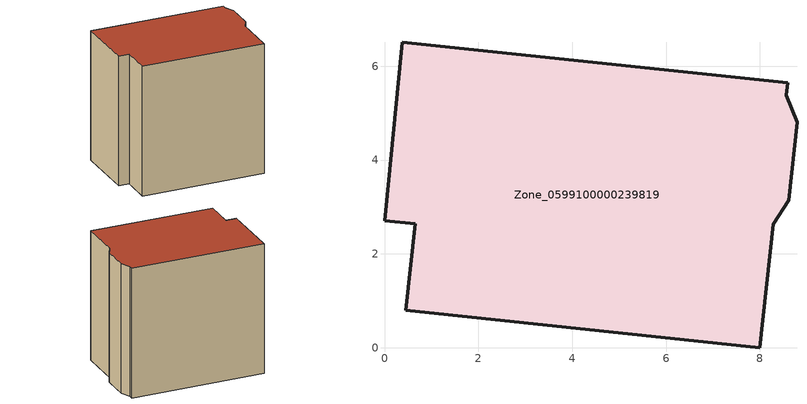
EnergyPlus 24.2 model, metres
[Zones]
Zone_0599100000239819
 floor ground (C_G): 8.28,2.63 8,0 0.45,0.8 0.65,2.64 0,2.71 0.38,6.51 8.59,5.65 8.56,5.38 8.79,4.81 8.61,3.14 z2.5
 wall outside (C_F): 8,0 8.28,2.63 8.61,3.14 8.79,4.81 8.56,5.38 8.59,5.65 0.38,6.51 0,2.71 0.65,2.64 0.45,0.8 8,0 z2.5:10.61
 roof outside (C_R): 8.56,5.38 8.59,5.65 0.38,6.51 0,2.71 0.65,2.64 0.45,0.8 8,0 8.28,2.63 8.61,3.14 8.79,4.81 z10.61
[BUILDING]
Pand.0599100000239819: North Axis=0; Terrain=City; Loads Convergence Tolerance Value=0.04; Temperature Convergence Tolerance Value=0.4; Solar Distribution=FullExterior; Maximum Number of Warmup Days=25; Minimum Number of Warmup Days=1
[Site:Location]
Rotterdam.The.Hague.AP_ZH_NLD Design_Conditions: Latitude=51.96; Longitude=4.45; Time Zone=1; Elevation=-4.5
[SITE:GROUNDTEMPERATURE:BUILDINGSURFACE]
18, 18, 18, 18, 18, 18, 18, 18, 18, 18, 18, 18
[MATERIAL] Thermal Absorptance=0.9; Solar Absorptance=0.7; Visible Absorptance=0.7
Name | Roughness | Thickness | Conductivity | Density | Specific Heat
G.TI.1946 | MediumSmooth | 0.15 | 1 | 540 | 1210
F.TI.1946 | Rough | 0.3 | 0.857143 | 1920 | 840
R.TI.1946 | MediumRough | 0.2 | 0.1 | 1500 | 1000
[CONSTRUCTION]
C_G: G.TI.1946
C_F: F.TI.1946
C_R: R.TI.1946
[ZONE]
Zone_0599100000239819: Type=1; Multiplier=1; Ceiling Height=Autocalculate; Volume=Autocalculate; Floor Area=autocalculate; Part of Total Floor Area=Yes
[ZONEINFILTRATION:DESIGNFLOWRATE]
Infil_Zone_0599100000239819: Zone or ZoneList or Space or SpaceList=Zone_0599100000239819; Schedule=AlwaysOn; Design Flow Rate Calculation Method=Flow/Area; Flow Rate per Floor Area=0.003; Constant Term Coefficient=1; Temperature Term Coefficient=0; Velocity Term Coefficient=0; Velocity Squared Term Coefficient=0
[HVACTEMPLATE:ZONE:IDEALLOADSAIRSYSTEM]
Zone_0599100000239819: Maximum Heating Supply Air Temperature=50; Minimum Cooling Supply Air Temperature=13; Maximum Heating Supply Air Humidity Ratio=0.0156; Minimum Cooling Supply Air Humidity Ratio=0.0077; Heating Limit=NoLimit; Cooling Limit=NoLimit; Dehumidification Control Type=ConstantSensibleHeatRatio; Cooling Sensible Heat Ratio=0.7; Dehumidification Setpoint=60; Humidification Control Type=None; Humidification Setpoint=30; Outdoor Air Method=None; Outdoor Air Flow Rate per Person=0.00944; Outdoor Air Flow Rate per Zone Floor Area=0; Outdoor Air Flow Rate per Zone=0; Demand Controlled Ventilation Type=None; Outdoor Air Economizer Type=NoEconomizer; Heat Recovery Type=None; Sensible Heat Recovery Effectiveness=0.7; Latent Heat Recovery Effectiveness=0.65
[ZONECONTROL:THERMOSTAT]
ThermostatControl_Zone_0599100000239819: Zone or ZoneList=Zone_0599100000239819; Control Type Schedule=DualSetpointControlType; Control 1=Thermostat_Zone_0599100000239819; Temperature Difference Between Cutout And Setpoint=0
[THERMOSTATSETPOINT:DUALSETPOINT]
Thermostat_Zone_0599100000239819: Heating Setpoint Temperature Schedule=HeatingSetpoint_Zone_0599100000239819; Cooling Setpoint Temperature Schedule=CoolingSetpoint_Zone_0599100000239819
[SCHEDULE:COMPACT]
HeatingSetpoint_Zone_0599100000239819: Through: 12/31, For: AllDays, Until: 24:00, 21
CoolingSetpoint_Zone_0599100000239819: Through: 12/31, For: AllDays, Until: 24:00, 24
DualSetpointControlType: Through: 12/31, For: AllDays, Until: 24:00, 4
AlwaysOn: Through: 12/31, For: AllDays, Until: 24:00, 1
